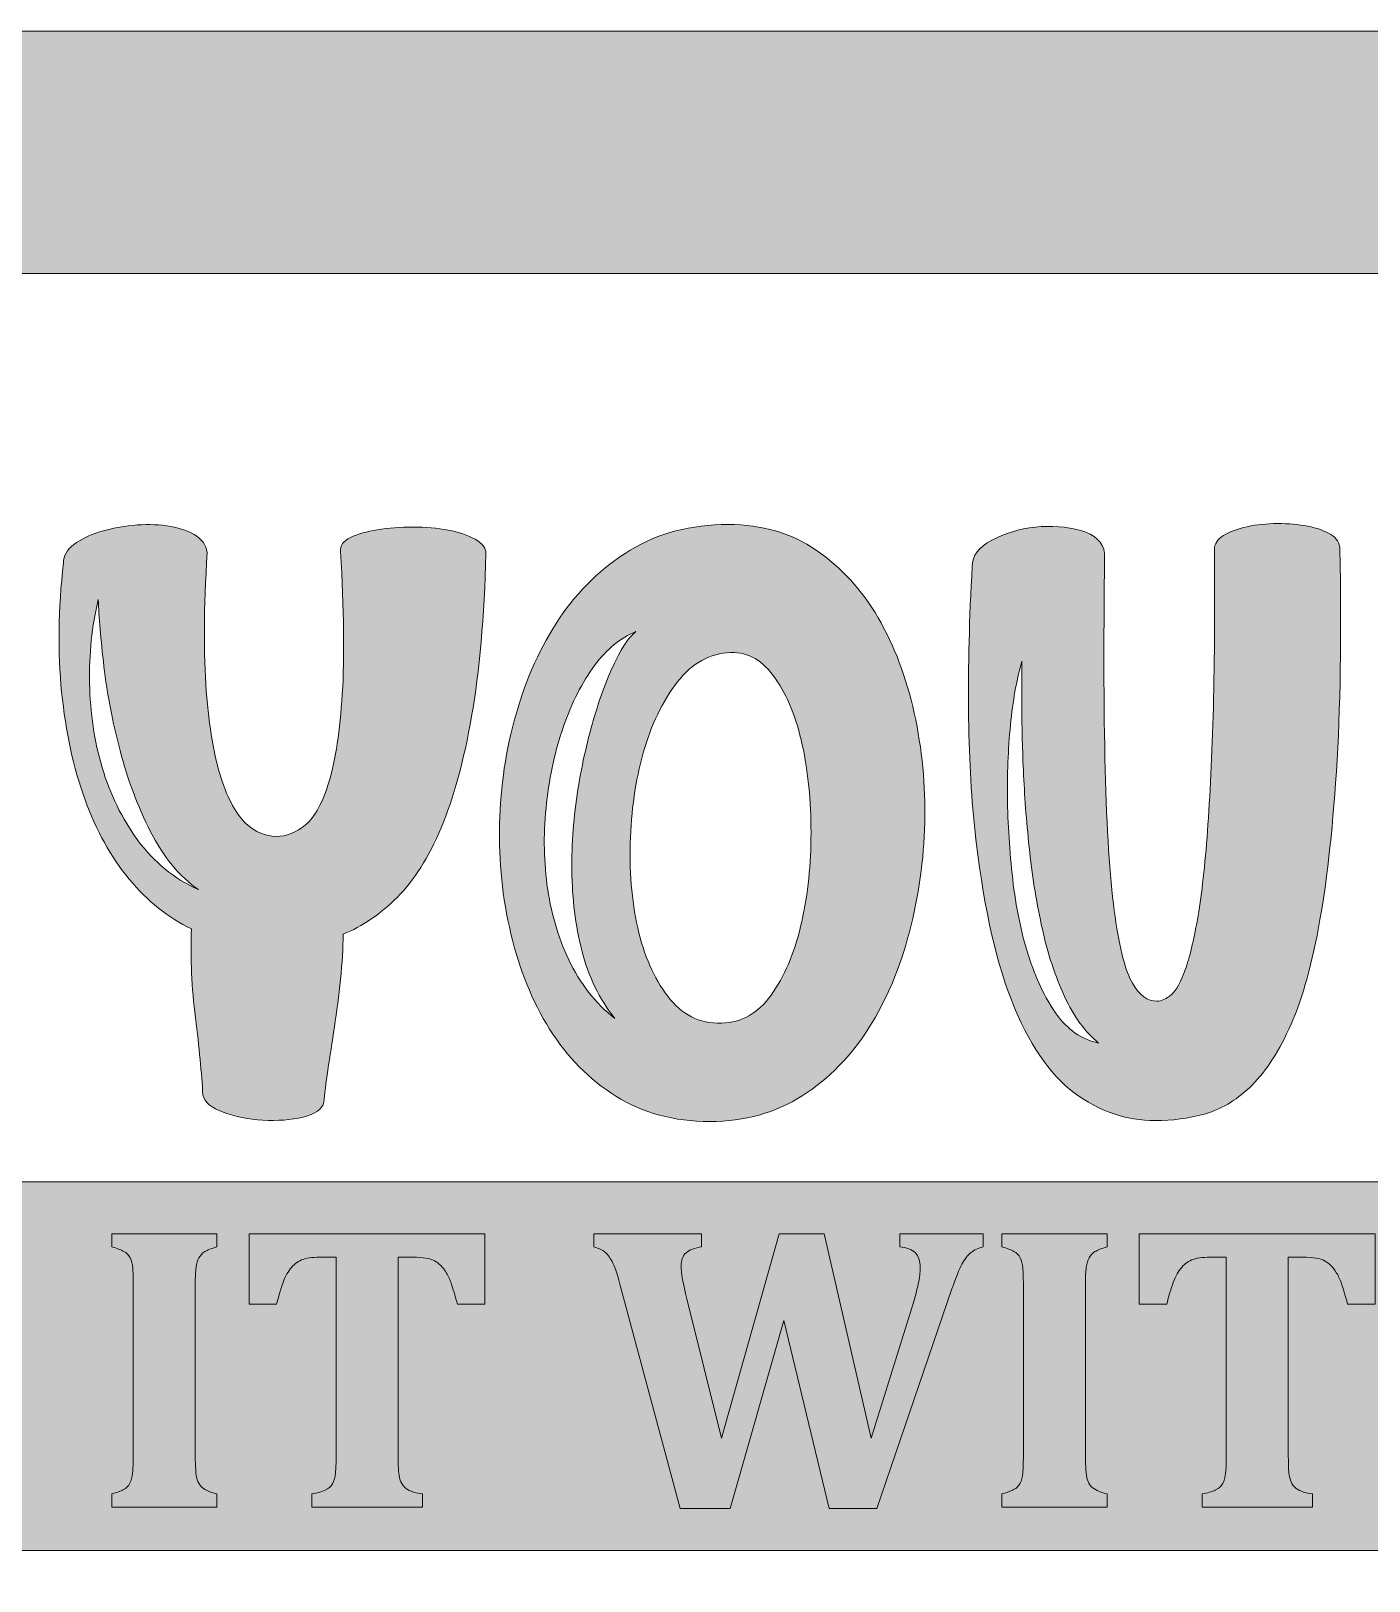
# Model space of a CAD drawing. Header units: inches. Extents: x 87 to 993, y -1015 to -65.
# Drawn here: x 312.4 to 539.9, y -328.8 to -65.3 of the extents above; entities that cross this region are included whole.
import ezdxf

# ---------------------------------------------------------------- set-up
doc = ezdxf.new("R2010")
doc.units = ezdxf.units.IN
doc.header["$MEASUREMENT"] = 0
doc.layers.add('Layer 1', color=7, linetype='Continuous')

# ---------------------------------------------------------------- blocks, each defined once
blk = doc.blocks.new('block 2')
at = {"layer": 'Layer 1', "true_color": 0xffffff}
h = blk.add_hatch(color=7, dxfattribs=at)
h.dxf.hatch_style = 2
h.paths.add_polyline_path([(168.1, -283.13), (163.23, -287.23), (157.11, -292.38), (163.23, -297.53), (168.1, -301.63), (163.23, -305.73), (157.11, -310.88), (163.23, -316.03), (168.1, -320.13), (164, -323.58), (891.76, -323.58), (887.66, -320.13), (892.54, -316.03), (898.8, -310.76), (892.54, -305.5), (887.66, -301.39), (892.54, -297.29), (898.66, -292.14), (892.54, -287), (887.66, -282.89), (892.53, -278.79), (898.66, -273.64), (892.53, -268.49), (887.66, -264.39), (891.76, -260.94), (164, -260.94), (168.1, -264.39), (163.23, -268.49), (156.97, -273.76), (163.23, -279.03)])
at = {"layer": 'Layer 1', "lineweight": 0}
for points in [[(168.1, -283.13), (163.23, -287.23), (157.11, -292.38), (163.23, -297.53), (168.1, -301.63), (163.23, -305.73), (157.11, -310.88), (163.23, -316.03), (168.1, -320.13), (164, -323.58), (891.76, -323.58)], [(891.76, -260.94), (164, -260.94), (168.1, -264.39), (163.23, -268.49), (156.97, -273.76), (163.23, -279.03), (168.1, -283.13)]]:
    blk.add_lwpolyline(points, dxfattribs=at)
blk = doc.blocks.new('block 4')
at = {"layer": 'Layer 1', "true_color": 0xffffff}
h = blk.add_hatch(color=7, dxfattribs=at)
h.dxf.hatch_style = 2
edge = h.paths.add_edge_path()
edge.add_spline(control_points=[(992.95, -1015), (690.82, -1015), (389.05, -1015), (86.83, -1015), (86.83, -698.52), (86.83, -382.04), (86.83, -65.26), (388.8, -65.26), (690.69, -65.26), (992.95, -65.26), (992.95, -381.73), (992.95, -698.07), (992.95, -1015)], knot_values=[0, 0, 0, 0, 1, 1, 1, 2, 2, 2, 3, 3, 3, 4, 4, 4, 4], degree=3, periodic=1)
edge = h.paths.add_edge_path()
edge.add_spline(control_points=[(128.03, -106.46), (128.03, -395.83), (128.03, -684.64), (128.03, -973.62), (402.71, -973.62), (677.07, -973.62), (951.57, -973.62), (951.57, -684.41), (951.57, -395.48), (951.57, -106.46), (676.91, -106.46), (402.68, -106.46), (128.03, -106.46)], knot_values=[0, 0, 0, 0, 1, 1, 1, 2, 2, 2, 3, 3, 3, 4, 4, 4, 4], degree=3, periodic=1)
at = {"layer": 'Layer 1', "lineweight": 0}
for points in [[(992.95, -1015), (690.82, -1015), (389.05, -1015), (86.83, -1015), (86.83, -698.52), (86.83, -382.04), (86.83, -65.26), (388.8, -65.26), (690.69, -65.26), (992.95, -65.26), (992.95, -381.73), (992.95, -698.07), (992.95, -1015)], [(128.03, -106.46), (128.03, -395.83), (128.03, -684.64), (128.03, -973.62), (402.71, -973.62), (677.07, -973.62), (951.57, -973.62), (951.57, -684.41), (951.57, -395.48), (951.57, -106.46), (676.91, -106.46), (402.68, -106.46), (128.03, -106.46)]]:
    blk.add_open_spline(points, degree=3, knots=[0, 0, 0, 0, 1, 1, 1, 2, 2, 2, 3, 3, 3, 4, 4, 4, 4], dxfattribs=at)
blk = doc.blocks.new('block 10')
at = {"layer": 'Layer 1', "true_color": 0xffffff}
h = blk.add_hatch(color=7, dxfattribs=at)
h.dxf.hatch_style = 2
edge = h.paths.add_edge_path()
edge.add_spline(control_points=[(364.99, -153.75), (364.89, -152.77), (365.46, -151.97), (366.69, -151.38), (367.93, -150.79), (369.46, -150.34), (371.29, -150.05), (373.11, -149.75), (375.11, -149.6), (377.29, -149.6), (379.46, -149.6), (381.46, -149.78), (383.29, -150.12), (385.12, -150.47), (386.64, -150.99), (387.88, -151.68), (389.12, -152.37), (389.73, -153.16), (389.73, -154.05), (389.44, -164.92), (388.62, -174.15), (387.29, -181.76), (385.96, -189.36), (384.23, -195.68), (382.1, -200.72), (379.98, -205.76), (377.48, -209.71), (374.62, -212.57), (371.75, -215.44), (368.69, -217.52), (365.43, -218.8), (365.43, -221.17), (365.29, -223.74), (364.99, -226.5), (364.69, -229.27), (364.35, -231.96), (363.95, -234.58), (363.56, -237.2), (363.19, -239.64), (362.84, -241.91), (362.49, -244.19), (362.27, -246.01), (362.17, -247.4), (361.88, -248.58), (360.69, -249.42), (358.62, -249.91), (356.54, -250.41), (354.27, -250.58), (351.8, -250.43), (349.33, -250.28), (347.08, -249.84), (345.06, -249.1), (343.04, -248.36), (341.87, -247.4), (341.58, -246.21), (341.38, -242.46), (340.96, -238.06), (340.32, -233.02), (339.68, -227.98), (339.45, -222.95), (339.65, -217.91), (335.7, -216.03), (332.17, -213.22), (329.06, -209.46), (325.95, -205.71), (323.43, -201.17), (321.5, -195.83), (319.57, -190.5), (318.26, -184.45), (317.57, -177.68), (316.88, -170.92), (316.98, -163.58), (317.87, -155.68), (317.87, -154.49), (318.46, -153.46), (319.65, -152.57), (320.83, -151.68), (322.29, -150.96), (324.02, -150.42), (325.75, -149.88), (327.63, -149.51), (329.65, -149.31), (331.67, -149.11), (333.6, -149.14), (335.43, -149.38), (337.26, -149.63), (338.81, -150.12), (340.1, -150.86), (341.38, -151.6), (342.12, -152.62), (342.32, -153.9), (341.73, -163.38), (341.68, -171.24), (342.17, -177.46), (342.66, -183.68), (343.5, -188.62), (344.69, -192.28), (345.88, -195.93), (347.28, -198.5), (348.91, -199.98), (350.54, -201.46), (352.25, -202.2), (354.03, -202.2), (355.8, -202.2), (357.48, -201.54), (359.06, -200.2), (360.64, -198.87), (361.98, -196.4), (363.06, -192.79), (364.15, -189.19), (364.89, -184.25), (365.29, -177.98), (365.68, -171.71), (365.58, -163.63), (364.99, -153.75)], knot_values=[0, 0, 0, 0, 1, 1, 1, 2, 2, 2, 3, 3, 3, 4, 4, 4, 5, 5, 5, 6, 6, 6, 7, 7, 7, 8, 8, 8, 9, 9, 9, 10, 10, 10, 11, 11, 11, 12, 12, 12, 13, 13, 13, 14, 14, 14, 15, 15, 15, 16, 16, 16, 17, 17, 17, 18, 18, 18, 19, 19, 19, 20, 20, 20, 21, 21, 21, 22, 22, 22, 23, 23, 23, 24, 24, 24, 25, 25, 25, 26, 26, 26, 27, 27, 27, 28, 28, 28, 29, 29, 29, 30, 30, 30, 31, 31, 31, 32, 32, 32, 33, 33, 33, 34, 34, 34, 35, 35, 35, 36, 36, 36, 37, 37, 37, 38, 38, 38, 38], degree=3, periodic=1)
edge = h.paths.add_edge_path()
edge.add_spline(control_points=[(323.8, -161.9), (322.71, -166.45), (322.22, -171.21), (322.32, -176.2), (322.41, -181.19), (323.13, -185.95), (324.46, -190.5), (325.8, -195.04), (327.82, -199.17), (330.54, -202.87), (333.25, -206.57), (336.69, -209.37), (340.84, -211.24), (337.58, -208.97), (334.86, -205.68), (332.69, -201.39), (330.51, -197.09), (328.78, -192.5), (327.5, -187.61), (326.22, -182.72), (325.3, -177.95), (324.76, -173.31), (324.22, -168.67), (323.9, -164.86), (323.8, -161.9)], knot_values=[0, 0, 0, 0, 1, 1, 1, 2, 2, 2, 3, 3, 3, 4, 4, 4, 5, 5, 5, 6, 6, 6, 7, 7, 7, 8, 8, 8, 8], degree=3, periodic=1)
h = blk.add_hatch(color=7, dxfattribs=at)
h.dxf.hatch_style = 2
edge = h.paths.add_edge_path()
edge.add_spline(control_points=[(430.92, -149.16), (436.65, -149.16), (441.64, -150.62), (445.89, -153.53), (450.13, -156.44), (453.64, -160.27), (456.41, -165.01), (459.17, -169.75), (461.22, -175.16), (462.56, -181.24), (463.89, -187.31), (464.49, -193.51), (464.34, -199.83), (464.19, -206.16), (463.32, -212.35), (461.74, -218.43), (460.16, -224.5), (457.87, -229.94), (454.85, -234.73), (451.84, -239.52), (448.06, -243.37), (443.52, -246.28), (438.97, -249.2), (433.74, -250.66), (427.81, -250.66), (421.69, -250.66), (416.35, -249.22), (411.81, -246.36), (407.26, -243.49), (403.51, -239.69), (400.55, -234.95), (397.59, -230.21), (395.39, -224.8), (393.96, -218.73), (392.52, -212.65), (391.88, -206.43), (392.03, -200.06), (392.18, -193.68), (393.12, -187.46), (394.84, -181.39), (396.57, -175.31), (399.04, -169.88), (402.25, -165.09), (405.46, -160.3), (409.46, -156.44), (414.26, -153.53), (419.04, -150.62), (424.6, -149.16), (430.92, -149.16)], knot_values=[0, 0, 0, 0, 1, 1, 1, 2, 2, 2, 3, 3, 3, 4, 4, 4, 5, 5, 5, 6, 6, 6, 7, 7, 7, 8, 8, 8, 9, 9, 9, 10, 10, 10, 11, 11, 11, 12, 12, 12, 13, 13, 13, 14, 14, 14, 15, 15, 15, 16, 16, 16, 16], degree=3, periodic=1)
edge = h.paths.add_edge_path()
edge.add_spline(control_points=[(415.22, -167.38), (412.65, -168.37), (410.3, -170.3), (408.18, -173.16), (406.05, -176.03), (404.3, -179.46), (402.92, -183.46), (401.54, -187.46), (400.57, -191.81), (400.03, -196.5), (399.49, -201.19), (399.51, -205.81), (400.1, -210.35), (400.7, -214.9), (401.93, -219.17), (403.81, -223.17), (405.68, -227.17), (408.3, -230.5), (411.66, -233.17), (408.99, -229.81), (407.12, -225.96), (406.03, -221.61), (404.94, -217.27), (404.38, -212.75), (404.33, -208.06), (404.28, -203.37), (404.62, -198.75), (405.36, -194.2), (406.11, -189.66), (407.04, -185.51), (408.18, -181.76), (409.31, -178), (410.52, -174.84), (411.81, -172.27), (413.09, -169.71), (414.23, -168.08), (415.22, -167.38)], knot_values=[0, 0, 0, 0, 1, 1, 1, 2, 2, 2, 3, 3, 3, 4, 4, 4, 5, 5, 5, 6, 6, 6, 7, 7, 7, 8, 8, 8, 9, 9, 9, 10, 10, 10, 11, 11, 11, 12, 12, 12, 12], degree=3, periodic=1)
edge = h.paths.add_edge_path()
edge.add_spline(control_points=[(430.48, -233.91), (433.74, -233.62), (436.45, -231.84), (438.63, -228.58), (440.8, -225.32), (442.41, -221.34), (443.44, -216.65), (444.48, -211.96), (445, -206.92), (445, -201.54), (445, -196.15), (444.51, -191.19), (443.52, -186.64), (442.53, -182.1), (441, -178.33), (438.93, -175.31), (436.85, -172.3), (434.33, -170.84), (431.37, -170.94), (427.81, -171.04), (424.78, -172.72), (422.26, -175.98), (419.74, -179.24), (417.81, -183.24), (416.48, -187.98), (415.14, -192.72), (414.4, -197.86), (414.26, -203.39), (414.11, -208.92), (414.6, -213.98), (415.74, -218.58), (416.87, -223.17), (418.65, -226.95), (421.07, -229.91), (423.49, -232.87), (426.63, -234.21), (430.48, -233.91)], knot_values=[0, 0, 0, 0, 1, 1, 1, 2, 2, 2, 3, 3, 3, 4, 4, 4, 5, 5, 5, 6, 6, 6, 7, 7, 7, 8, 8, 8, 9, 9, 9, 10, 10, 10, 11, 11, 11, 12, 12, 12, 12], degree=3, periodic=1)
h = blk.add_hatch(color=7, dxfattribs=at)
h.dxf.hatch_style = 2
edge = h.paths.add_edge_path()
edge.add_spline(control_points=[(534.94, -153.31), (535.23, -168.03), (535.03, -180.64), (534.34, -191.16), (533.65, -201.69), (532.64, -210.53), (531.31, -217.69), (529.97, -224.85), (528.29, -230.6), (526.27, -234.95), (524.24, -239.3), (522.02, -242.6), (519.6, -244.88), (517.18, -247.15), (514.61, -248.65), (511.9, -249.4), (509.18, -250.14), (506.39, -250.51), (503.52, -250.51), (498.59, -250.51), (493.99, -248.93), (489.74, -245.77), (485.5, -242.6), (481.94, -237.35), (479.08, -229.99), (476.21, -222.63), (474.14, -212.95), (472.85, -200.94), (471.57, -188.94), (471.42, -174.05), (472.41, -156.27), (472.41, -154.49), (473.52, -153.01), (475.74, -151.83), (477.97, -150.64), (480.43, -149.9), (483.15, -149.6), (485.87, -149.31), (488.44, -149.51), (490.86, -150.2), (493.28, -150.89), (494.63, -152.17), (494.93, -154.05), (494.73, -169.95), (494.78, -182.84), (495.08, -192.72), (495.38, -202.6), (495.92, -210.3), (496.71, -215.83), (497.5, -221.37), (498.49, -225.15), (499.67, -227.17), (500.86, -229.2), (502.24, -230.21), (503.82, -230.21), (504.61, -230.21), (505.43, -229.84), (506.27, -229.1), (507.11, -228.36), (507.9, -226.95), (508.64, -224.87), (509.38, -222.8), (510.07, -219.96), (510.71, -216.35), (511.35, -212.75), (511.9, -208.08), (512.34, -202.35), (512.79, -196.62), (513.13, -189.76), (513.38, -181.76), (513.62, -173.75), (513.7, -164.32), (513.6, -153.46), (513.6, -152.47), (514.12, -151.65), (515.16, -151.01), (516.19, -150.37), (517.53, -149.88), (519.16, -149.53), (520.79, -149.18), (522.51, -149.01), (524.34, -149.01), (526.17, -149.01), (527.87, -149.16), (529.46, -149.45), (531.03, -149.75), (532.34, -150.22), (533.38, -150.86), (534.42, -151.51), (534.94, -152.32), (534.94, -153.31)], knot_values=[0, 0, 0, 0, 1, 1, 1, 2, 2, 2, 3, 3, 3, 4, 4, 4, 5, 5, 5, 6, 6, 6, 7, 7, 7, 8, 8, 8, 9, 9, 9, 10, 10, 10, 11, 11, 11, 12, 12, 12, 13, 13, 13, 14, 14, 14, 15, 15, 15, 16, 16, 16, 17, 17, 17, 18, 18, 18, 19, 19, 19, 20, 20, 20, 21, 21, 21, 22, 22, 22, 23, 23, 23, 24, 24, 24, 25, 25, 25, 26, 26, 26, 27, 27, 27, 28, 28, 28, 29, 29, 29, 30, 30, 30, 30], degree=3, periodic=1)
edge = h.paths.add_edge_path()
edge.add_spline(control_points=[(480.86, -172.42), (480.06, -175.09), (479.45, -178.45), (479, -182.5), (478.56, -186.55), (478.36, -190.87), (478.41, -195.46), (478.46, -200.06), (478.76, -204.72), (479.3, -209.46), (479.84, -214.2), (480.73, -218.53), (481.97, -222.43), (483.2, -226.33), (484.78, -229.64), (486.71, -232.36), (488.63, -235.07), (491.03, -236.73), (493.89, -237.32), (491.62, -235.44), (489.69, -232.8), (488.11, -229.39), (486.53, -225.98), (485.27, -222.18), (484.34, -217.98), (483.4, -213.79), (482.68, -209.42), (482.19, -204.87), (481.69, -200.33), (481.35, -195.96), (481.15, -191.76), (480.95, -187.56), (480.86, -183.76), (480.86, -180.35), (480.86, -176.94), (480.86, -174.3), (480.86, -172.42)], knot_values=[0, 0, 0, 0, 1, 1, 1, 2, 2, 2, 3, 3, 3, 4, 4, 4, 5, 5, 5, 6, 6, 6, 7, 7, 7, 8, 8, 8, 9, 9, 9, 10, 10, 10, 11, 11, 11, 12, 12, 12, 12], degree=3, periodic=1)
at = {"layer": 'Layer 1', "lineweight": 0}
for points, knots in [([(364.99, -153.75), (364.89, -152.77), (365.46, -151.97), (366.69, -151.38), (367.93, -150.79), (369.46, -150.34), (371.29, -150.05), (373.11, -149.75), (375.11, -149.6), (377.29, -149.6), (379.46, -149.6), (381.46, -149.78), (383.29, -150.12), (385.12, -150.47), (386.64, -150.99), (387.88, -151.68), (389.12, -152.37), (389.73, -153.16), (389.73, -154.05), (389.44, -164.92), (388.62, -174.15), (387.29, -181.76), (385.96, -189.36), (384.23, -195.68), (382.1, -200.72), (379.98, -205.76), (377.48, -209.71), (374.62, -212.57), (371.75, -215.44), (368.69, -217.52), (365.43, -218.8), (365.43, -221.17), (365.29, -223.74), (364.99, -226.5), (364.69, -229.27), (364.35, -231.96), (363.95, -234.58), (363.56, -237.2), (363.19, -239.64), (362.84, -241.91), (362.49, -244.19), (362.27, -246.01), (362.17, -247.4), (361.88, -248.58), (360.69, -249.42), (358.62, -249.91), (356.54, -250.41), (354.27, -250.58), (351.8, -250.43), (349.33, -250.28), (347.08, -249.84), (345.06, -249.1), (343.04, -248.36), (341.87, -247.4), (341.58, -246.21), (341.38, -242.46), (340.96, -238.06), (340.32, -233.02), (339.68, -227.98), (339.45, -222.95), (339.65, -217.91), (335.7, -216.03), (332.17, -213.22), (329.06, -209.46), (325.95, -205.71), (323.43, -201.17), (321.5, -195.83), (319.57, -190.5), (318.26, -184.45), (317.57, -177.68), (316.88, -170.92), (316.98, -163.58), (317.87, -155.68), (317.87, -154.49), (318.46, -153.46), (319.65, -152.57), (320.83, -151.68), (322.29, -150.96), (324.02, -150.42), (325.75, -149.88), (327.63, -149.51), (329.65, -149.31), (331.67, -149.11), (333.6, -149.14), (335.43, -149.38), (337.26, -149.63), (338.81, -150.12), (340.1, -150.86), (341.38, -151.6), (342.12, -152.62), (342.32, -153.9), (341.73, -163.38), (341.68, -171.24), (342.17, -177.46), (342.66, -183.68), (343.5, -188.62), (344.69, -192.28), (345.88, -195.93), (347.28, -198.5), (348.91, -199.98), (350.54, -201.46), (352.25, -202.2), (354.03, -202.2), (355.8, -202.2), (357.48, -201.54), (359.06, -200.2), (360.64, -198.87), (361.98, -196.4), (363.06, -192.79), (364.15, -189.19), (364.89, -184.25), (365.29, -177.98), (365.68, -171.71), (365.58, -163.63), (364.99, -153.75)], [0, 0, 0, 0, 1, 1, 1, 2, 2, 2, 3, 3, 3, 4, 4, 4, 5, 5, 5, 6, 6, 6, 7, 7, 7, 8, 8, 8, 9, 9, 9, 10, 10, 10, 11, 11, 11, 12, 12, 12, 13, 13, 13, 14, 14, 14, 15, 15, 15, 16, 16, 16, 17, 17, 17, 18, 18, 18, 19, 19, 19, 20, 20, 20, 21, 21, 21, 22, 22, 22, 23, 23, 23, 24, 24, 24, 25, 25, 25, 26, 26, 26, 27, 27, 27, 28, 28, 28, 29, 29, 29, 30, 30, 30, 31, 31, 31, 32, 32, 32, 33, 33, 33, 34, 34, 34, 35, 35, 35, 36, 36, 36, 37, 37, 37, 38, 38, 38, 38]), ([(430.92, -149.16), (436.65, -149.16), (441.64, -150.62), (445.89, -153.53), (450.13, -156.44), (453.64, -160.27), (456.41, -165.01), (459.17, -169.75), (461.22, -175.16), (462.56, -181.24), (463.89, -187.31), (464.49, -193.51), (464.34, -199.83), (464.19, -206.16), (463.32, -212.35), (461.74, -218.43), (460.16, -224.5), (457.87, -229.94), (454.85, -234.73), (451.84, -239.52), (448.06, -243.37), (443.52, -246.28), (438.97, -249.2), (433.74, -250.66), (427.81, -250.66), (421.69, -250.66), (416.35, -249.22), (411.81, -246.36), (407.26, -243.49), (403.51, -239.69), (400.55, -234.95), (397.59, -230.21), (395.39, -224.8), (393.96, -218.73), (392.52, -212.65), (391.88, -206.43), (392.03, -200.06), (392.18, -193.68), (393.12, -187.46), (394.84, -181.39), (396.57, -175.31), (399.04, -169.88), (402.25, -165.09), (405.46, -160.3), (409.46, -156.44), (414.26, -153.53), (419.04, -150.62), (424.6, -149.16), (430.92, -149.16)], [0, 0, 0, 0, 1, 1, 1, 2, 2, 2, 3, 3, 3, 4, 4, 4, 5, 5, 5, 6, 6, 6, 7, 7, 7, 8, 8, 8, 9, 9, 9, 10, 10, 10, 11, 11, 11, 12, 12, 12, 13, 13, 13, 14, 14, 14, 15, 15, 15, 16, 16, 16, 16]), ([(534.94, -153.31), (535.23, -168.03), (535.03, -180.64), (534.34, -191.16), (533.65, -201.69), (532.64, -210.53), (531.31, -217.69), (529.97, -224.85), (528.29, -230.6), (526.27, -234.95), (524.24, -239.3), (522.02, -242.6), (519.6, -244.88), (517.18, -247.15), (514.61, -248.65), (511.9, -249.4), (509.18, -250.14), (506.39, -250.51), (503.52, -250.51), (498.59, -250.51), (493.99, -248.93), (489.74, -245.77), (485.5, -242.6), (481.94, -237.35), (479.08, -229.99), (476.21, -222.63), (474.14, -212.95), (472.85, -200.94), (471.57, -188.94), (471.42, -174.05), (472.41, -156.27), (472.41, -154.49), (473.52, -153.01), (475.74, -151.83), (477.97, -150.64), (480.43, -149.9), (483.15, -149.6), (485.87, -149.31), (488.44, -149.51), (490.86, -150.2), (493.28, -150.89), (494.63, -152.17), (494.93, -154.05), (494.73, -169.95), (494.78, -182.84), (495.08, -192.72), (495.38, -202.6), (495.92, -210.3), (496.71, -215.83), (497.5, -221.37), (498.49, -225.15), (499.67, -227.17), (500.86, -229.2), (502.24, -230.21), (503.82, -230.21), (504.61, -230.21), (505.43, -229.84), (506.27, -229.1), (507.11, -228.36), (507.9, -226.95), (508.64, -224.87), (509.38, -222.8), (510.07, -219.96), (510.71, -216.35), (511.35, -212.75), (511.9, -208.08), (512.34, -202.35), (512.79, -196.62), (513.13, -189.76), (513.38, -181.76), (513.62, -173.75), (513.7, -164.32), (513.6, -153.46), (513.6, -152.47), (514.12, -151.65), (515.16, -151.01), (516.19, -150.37), (517.53, -149.88), (519.16, -149.53), (520.79, -149.18), (522.51, -149.01), (524.34, -149.01), (526.17, -149.01), (527.87, -149.16), (529.46, -149.45), (531.03, -149.75), (532.34, -150.22), (533.38, -150.86), (534.42, -151.51), (534.94, -152.32), (534.94, -153.31)], [0, 0, 0, 0, 1, 1, 1, 2, 2, 2, 3, 3, 3, 4, 4, 4, 5, 5, 5, 6, 6, 6, 7, 7, 7, 8, 8, 8, 9, 9, 9, 10, 10, 10, 11, 11, 11, 12, 12, 12, 13, 13, 13, 14, 14, 14, 15, 15, 15, 16, 16, 16, 17, 17, 17, 18, 18, 18, 19, 19, 19, 20, 20, 20, 21, 21, 21, 22, 22, 22, 23, 23, 23, 24, 24, 24, 25, 25, 25, 26, 26, 26, 27, 27, 27, 28, 28, 28, 29, 29, 29, 30, 30, 30, 30]), ([(323.8, -161.9), (322.71, -166.45), (322.22, -171.21), (322.32, -176.2), (322.41, -181.19), (323.13, -185.95), (324.46, -190.5), (325.8, -195.04), (327.82, -199.17), (330.54, -202.87), (333.25, -206.57), (336.69, -209.37), (340.84, -211.24), (337.58, -208.97), (334.86, -205.68), (332.69, -201.39), (330.51, -197.09), (328.78, -192.5), (327.5, -187.61), (326.22, -182.72), (325.3, -177.95), (324.76, -173.31), (324.22, -168.67), (323.9, -164.86), (323.8, -161.9)], [0, 0, 0, 0, 1, 1, 1, 2, 2, 2, 3, 3, 3, 4, 4, 4, 5, 5, 5, 6, 6, 6, 7, 7, 7, 8, 8, 8, 8]), ([(415.22, -167.38), (412.65, -168.37), (410.3, -170.3), (408.18, -173.16), (406.05, -176.03), (404.3, -179.46), (402.92, -183.46), (401.54, -187.46), (400.57, -191.81), (400.03, -196.5), (399.49, -201.19), (399.51, -205.81), (400.1, -210.35), (400.7, -214.9), (401.93, -219.17), (403.81, -223.17), (405.68, -227.17), (408.3, -230.5), (411.66, -233.17), (408.99, -229.81), (407.12, -225.96), (406.03, -221.61), (404.94, -217.27), (404.38, -212.75), (404.33, -208.06), (404.28, -203.37), (404.62, -198.75), (405.36, -194.2), (406.11, -189.66), (407.04, -185.51), (408.18, -181.76), (409.31, -178), (410.52, -174.84), (411.81, -172.27), (413.09, -169.71), (414.23, -168.08), (415.22, -167.38)], [0, 0, 0, 0, 1, 1, 1, 2, 2, 2, 3, 3, 3, 4, 4, 4, 5, 5, 5, 6, 6, 6, 7, 7, 7, 8, 8, 8, 9, 9, 9, 10, 10, 10, 11, 11, 11, 12, 12, 12, 12]), ([(430.48, -233.91), (433.74, -233.62), (436.45, -231.84), (438.63, -228.58), (440.8, -225.32), (442.41, -221.34), (443.44, -216.65), (444.48, -211.96), (445, -206.92), (445, -201.54), (445, -196.15), (444.51, -191.19), (443.52, -186.64), (442.53, -182.1), (441, -178.33), (438.93, -175.31), (436.85, -172.3), (434.33, -170.84), (431.37, -170.94), (427.81, -171.04), (424.78, -172.72), (422.26, -175.98), (419.74, -179.24), (417.81, -183.24), (416.48, -187.98), (415.14, -192.72), (414.4, -197.86), (414.26, -203.39), (414.11, -208.92), (414.6, -213.98), (415.74, -218.58), (416.87, -223.17), (418.65, -226.95), (421.07, -229.91), (423.49, -232.87), (426.63, -234.21), (430.48, -233.91)], [0, 0, 0, 0, 1, 1, 1, 2, 2, 2, 3, 3, 3, 4, 4, 4, 5, 5, 5, 6, 6, 6, 7, 7, 7, 8, 8, 8, 9, 9, 9, 10, 10, 10, 11, 11, 11, 12, 12, 12, 12]), ([(480.86, -172.42), (480.06, -175.09), (479.45, -178.45), (479, -182.5), (478.56, -186.55), (478.36, -190.87), (478.41, -195.46), (478.46, -200.06), (478.76, -204.72), (479.3, -209.46), (479.84, -214.2), (480.73, -218.53), (481.97, -222.43), (483.2, -226.33), (484.78, -229.64), (486.71, -232.36), (488.63, -235.07), (491.03, -236.73), (493.89, -237.32), (491.62, -235.44), (489.69, -232.8), (488.11, -229.39), (486.53, -225.98), (485.27, -222.18), (484.34, -217.98), (483.4, -213.79), (482.68, -209.42), (482.19, -204.87), (481.69, -200.33), (481.35, -195.96), (481.15, -191.76), (480.95, -187.56), (480.86, -183.76), (480.86, -180.35), (480.86, -176.94), (480.86, -174.3), (480.86, -172.42)], [0, 0, 0, 0, 1, 1, 1, 2, 2, 2, 3, 3, 3, 4, 4, 4, 5, 5, 5, 6, 6, 6, 7, 7, 7, 8, 8, 8, 9, 9, 9, 10, 10, 10, 11, 11, 11, 12, 12, 12, 12])]:
    blk.add_open_spline(points, degree=3, knots=knots, dxfattribs=at)
blk = doc.blocks.new('block 11')
at = {"layer": 'Layer 1', "lineweight": 0}
for points, knots in [([(340.29, -307.68), (340.29, -308.48), (340.32, -309.22), (340.36, -309.9), (340.41, -310.58), (340.5, -311.13), (340.63, -311.57), (340.77, -312), (340.97, -312.36), (341.23, -312.66), (341.49, -312.95), (341.85, -313.21), (342.3, -313.42), (342.76, -313.64), (343.31, -313.82), (343.97, -313.98), (343.97, -313.98), (343.97, -316.23), (343.97, -316.23), (343.97, -316.23), (326.09, -316.23), (326.09, -316.23), (326.09, -316.23), (326.09, -313.98), (326.09, -313.98), (326.93, -313.76), (327.6, -313.51), (328.08, -313.25), (328.57, -312.99), (328.94, -312.63), (329.17, -312.16), (329.41, -311.7), (329.57, -311.11), (329.63, -310.39), (329.7, -309.68), (329.74, -308.77), (329.74, -307.68), (329.74, -307.68), (329.74, -278.29), (329.74, -278.29), (329.74, -277.2), (329.71, -276.31), (329.65, -275.6), (329.59, -274.9), (329.45, -274.31), (329.21, -273.85), (328.97, -273.38), (328.61, -273.01), (328.12, -272.74), (327.63, -272.47), (326.95, -272.22), (326.09, -271.99), (326.09, -271.99), (326.09, -269.75), (326.09, -269.75), (326.09, -269.75), (343.97, -269.75), (343.97, -269.75), (343.97, -269.75), (343.97, -271.99), (343.97, -271.99), (343.04, -272.24), (342.35, -272.51), (341.91, -272.79), (341.47, -273.08), (341.13, -273.42), (340.91, -273.83), (340.68, -274.24), (340.52, -274.77), (340.43, -275.43), (340.34, -276.09), (340.29, -277.06), (340.29, -278.33), (340.29, -278.33), (340.29, -307.68), (340.29, -307.68)], [0, 0, 0, 0, 1, 1, 1, 2, 2, 2, 3, 3, 3, 4, 4, 4, 5, 5, 5, 6, 6, 6, 7, 7, 7, 8, 8, 8, 9, 9, 9, 10, 10, 10, 11, 11, 11, 12, 12, 12, 13, 13, 13, 14, 14, 14, 15, 15, 15, 16, 16, 16, 17, 17, 17, 18, 18, 18, 19, 19, 19, 20, 20, 20, 21, 21, 21, 22, 22, 22, 23, 23, 23, 24, 24, 24, 25, 25, 25, 25]), ([(360.11, -316.23), (360.11, -316.23), (360.11, -313.98), (360.11, -313.98), (361.07, -313.82), (361.82, -313.61), (362.38, -313.35), (362.93, -313.09), (363.35, -312.72), (363.62, -312.25), (363.89, -311.77), (364.07, -311.16), (364.13, -310.42), (364.2, -309.69), (364.24, -308.77), (364.24, -307.68), (364.24, -307.68), (364.24, -273.73), (364.24, -273.73), (364.24, -273.73), (361.48, -273.73), (361.48, -273.73), (360.11, -273.73), (359.07, -273.89), (358.34, -274.21), (357.62, -274.53), (356.99, -275.02), (356.45, -275.71), (355.92, -276.39), (355.46, -277.3), (355.07, -278.45), (354.69, -279.59), (354.37, -280.68), (354.12, -281.7), (354.12, -281.7), (349.45, -281.7), (349.45, -281.7), (349.45, -281.7), (349.45, -269.75), (349.45, -269.75), (349.45, -269.75), (389.54, -269.75), (389.54, -269.75), (389.54, -269.75), (389.54, -281.7), (389.54, -281.7), (389.54, -281.7), (384.87, -281.7), (384.87, -281.7), (384.44, -280.15), (384.1, -279.02), (383.85, -278.29), (383.6, -277.57), (383.32, -276.95), (383.02, -276.44), (382.71, -275.93), (382.39, -275.5), (382.05, -275.16), (381.71, -274.82), (381.34, -274.55), (380.96, -274.34), (380.57, -274.14), (380.09, -273.99), (379.51, -273.88), (378.93, -273.78), (378.17, -273.73), (377.24, -273.73), (377.24, -273.73), (374.79, -273.73), (374.79, -273.73), (374.79, -273.73), (374.79, -307.68), (374.79, -307.68), (374.79, -308.89), (374.83, -309.8), (374.89, -310.42), (374.96, -311.05), (375.09, -311.55), (375.27, -311.94), (375.45, -312.33), (375.67, -312.64), (375.93, -312.88), (376.19, -313.11), (376.56, -313.33), (377.02, -313.52), (377.49, -313.72), (378.12, -313.87), (378.91, -313.98), (378.91, -313.98), (378.91, -316.23), (378.91, -316.23), (378.91, -316.23), (360.11, -316.23), (360.11, -316.23)], [0, 0, 0, 0, 1, 1, 1, 2, 2, 2, 3, 3, 3, 4, 4, 4, 5, 5, 5, 6, 6, 6, 7, 7, 7, 8, 8, 8, 9, 9, 9, 10, 10, 10, 11, 11, 11, 12, 12, 12, 13, 13, 13, 14, 14, 14, 15, 15, 15, 16, 16, 16, 17, 17, 17, 18, 18, 18, 19, 19, 19, 20, 20, 20, 21, 21, 21, 22, 22, 22, 23, 23, 23, 24, 24, 24, 25, 25, 25, 26, 26, 26, 27, 27, 27, 28, 28, 28, 29, 29, 29, 30, 30, 30, 31, 31, 31, 31]), ([(462.42, -281.43), (462.73, -280.38), (463.01, -279.33), (463.23, -278.28), (463.46, -277.22), (463.57, -276.32), (463.57, -275.57), (463.57, -274.39), (463.28, -273.52), (462.7, -272.96), (462.13, -272.41), (461.26, -272.08), (460.1, -271.99), (460.1, -271.99), (460.1, -269.75), (460.1, -269.75), (460.1, -269.75), (474.3, -269.75), (474.3, -269.75), (474.3, -269.75), (474.3, -271.99), (474.3, -271.99), (473.46, -272.18), (472.76, -272.5), (472.19, -272.96), (471.62, -273.43), (471.11, -274.08), (470.66, -274.92), (470.2, -275.76), (469.64, -277.17), (468.96, -279.14), (468.96, -279.14), (456.18, -316.47), (456.18, -316.47), (456.18, -316.47), (448.08, -316.47), (448.08, -316.47), (448.08, -316.47), (440.38, -284.49), (440.38, -284.49), (440.38, -284.49), (431.26, -316.47), (431.26, -316.47), (431.26, -316.47), (422.74, -316.47), (422.74, -316.47), (422.74, -316.47), (412.49, -278.33), (412.49, -278.33), (411.99, -276.47), (411.55, -275.17), (411.16, -274.45), (410.78, -273.72), (410.34, -273.17), (409.87, -272.81), (409.39, -272.45), (408.79, -272.18), (408.06, -271.99), (408.06, -271.99), (408.06, -269.75), (408.06, -269.75), (408.06, -269.75), (426.39, -269.75), (426.39, -269.75), (426.39, -269.75), (426.39, -271.99), (426.39, -271.99), (425.2, -272.13), (424.33, -272.46), (423.76, -272.98), (423.2, -273.5), (422.91, -274.24), (422.91, -275.19), (422.91, -276.4), (423.24, -278.27), (423.9, -280.81), (423.9, -280.81), (429.79, -304.48), (429.79, -304.48), (429.79, -304.48), (439.56, -269.75), (439.56, -269.75), (439.56, -269.75), (447.26, -269.75), (447.26, -269.75), (447.26, -269.75), (455.23, -304.48), (455.23, -304.48), (455.23, -304.48), (462.42, -281.43), (462.42, -281.43)], [0, 0, 0, 0, 1, 1, 1, 2, 2, 2, 3, 3, 3, 4, 4, 4, 5, 5, 5, 6, 6, 6, 7, 7, 7, 8, 8, 8, 9, 9, 9, 10, 10, 10, 11, 11, 11, 12, 12, 12, 13, 13, 13, 14, 14, 14, 15, 15, 15, 16, 16, 16, 17, 17, 17, 18, 18, 18, 19, 19, 19, 20, 20, 20, 21, 21, 21, 22, 22, 22, 23, 23, 23, 24, 24, 24, 25, 25, 25, 26, 26, 26, 27, 27, 27, 28, 28, 28, 29, 29, 29, 30, 30, 30, 30]), ([(491.67, -307.68), (491.67, -308.48), (491.69, -309.22), (491.74, -309.9), (491.78, -310.58), (491.87, -311.13), (492.01, -311.57), (492.15, -312), (492.34, -312.36), (492.6, -312.66), (492.87, -312.95), (493.22, -313.21), (493.68, -313.42), (494.13, -313.64), (494.69, -313.82), (495.35, -313.98), (495.35, -313.98), (495.35, -316.23), (495.35, -316.23), (495.35, -316.23), (477.47, -316.23), (477.47, -316.23), (477.47, -316.23), (477.47, -313.98), (477.47, -313.98), (478.31, -313.76), (478.97, -313.51), (479.46, -313.25), (479.95, -312.99), (480.31, -312.63), (480.55, -312.16), (480.79, -311.7), (480.94, -311.11), (481.01, -310.39), (481.08, -309.68), (481.11, -308.77), (481.11, -307.68), (481.11, -307.68), (481.11, -278.29), (481.11, -278.29), (481.11, -277.2), (481.08, -276.31), (481.03, -275.6), (480.97, -274.9), (480.82, -274.31), (480.58, -273.85), (480.35, -273.38), (479.98, -273.01), (479.49, -272.74), (479.01, -272.47), (478.33, -272.22), (477.47, -271.99), (477.47, -271.99), (477.47, -269.75), (477.47, -269.75), (477.47, -269.75), (495.35, -269.75), (495.35, -269.75), (495.35, -269.75), (495.35, -271.99), (495.35, -271.99), (494.42, -272.24), (493.73, -272.51), (493.29, -272.79), (492.84, -273.08), (492.51, -273.42), (492.28, -273.83), (492.06, -274.24), (491.9, -274.77), (491.81, -275.43), (491.71, -276.09), (491.67, -277.06), (491.67, -278.33), (491.67, -278.33), (491.67, -307.68), (491.67, -307.68)], [0, 0, 0, 0, 1, 1, 1, 2, 2, 2, 3, 3, 3, 4, 4, 4, 5, 5, 5, 6, 6, 6, 7, 7, 7, 8, 8, 8, 9, 9, 9, 10, 10, 10, 11, 11, 11, 12, 12, 12, 13, 13, 13, 14, 14, 14, 15, 15, 15, 16, 16, 16, 17, 17, 17, 18, 18, 18, 19, 19, 19, 20, 20, 20, 21, 21, 21, 22, 22, 22, 23, 23, 23, 24, 24, 24, 25, 25, 25, 25]), ([(511.49, -316.23), (511.49, -316.23), (511.49, -313.98), (511.49, -313.98), (512.44, -313.82), (513.2, -313.61), (513.75, -313.35), (514.31, -313.09), (514.73, -312.72), (515, -312.25), (515.27, -311.77), (515.44, -311.16), (515.51, -310.42), (515.58, -309.69), (515.61, -308.77), (515.61, -307.68), (515.61, -307.68), (515.61, -273.73), (515.61, -273.73), (515.61, -273.73), (512.85, -273.73), (512.85, -273.73), (511.49, -273.73), (510.45, -273.89), (509.72, -274.21), (508.99, -274.53), (508.36, -275.02), (507.83, -275.71), (507.29, -276.39), (506.84, -277.3), (506.45, -278.45), (506.06, -279.59), (505.75, -280.68), (505.5, -281.7), (505.5, -281.7), (500.83, -281.7), (500.83, -281.7), (500.83, -281.7), (500.83, -269.75), (500.83, -269.75), (500.83, -269.75), (540.91, -269.75), (540.91, -269.75), (540.91, -269.75), (540.91, -281.7), (540.91, -281.7), (540.91, -281.7), (536.25, -281.7), (536.25, -281.7), (535.82, -280.15), (535.48, -279.02), (535.23, -278.29), (534.98, -277.57), (534.7, -276.95), (534.39, -276.44), (534.09, -275.93), (533.76, -275.5), (533.42, -275.16), (533.08, -274.82), (532.72, -274.55), (532.33, -274.34), (531.95, -274.14), (531.46, -273.99), (530.88, -273.88), (530.31, -273.78), (529.55, -273.73), (528.62, -273.73), (528.62, -273.73), (526.17, -273.73), (526.17, -273.73), (526.17, -273.73), (526.17, -307.68), (526.17, -307.68), (526.17, -308.89), (526.2, -309.8), (526.27, -310.42), (526.34, -311.05), (526.46, -311.55), (526.64, -311.94), (526.83, -312.33), (527.05, -312.64), (527.31, -312.88), (527.57, -313.11), (527.93, -313.33), (528.4, -313.52), (528.86, -313.72), (529.49, -313.87), (530.29, -313.98), (530.29, -313.98), (530.29, -316.23), (530.29, -316.23), (530.29, -316.23), (511.49, -316.23), (511.49, -316.23)], [0, 0, 0, 0, 1, 1, 1, 2, 2, 2, 3, 3, 3, 4, 4, 4, 5, 5, 5, 6, 6, 6, 7, 7, 7, 8, 8, 8, 9, 9, 9, 10, 10, 10, 11, 11, 11, 12, 12, 12, 13, 13, 13, 14, 14, 14, 15, 15, 15, 16, 16, 16, 17, 17, 17, 18, 18, 18, 19, 19, 19, 20, 20, 20, 21, 21, 21, 22, 22, 22, 23, 23, 23, 24, 24, 24, 25, 25, 25, 26, 26, 26, 27, 27, 27, 28, 28, 28, 29, 29, 29, 30, 30, 30, 31, 31, 31, 31])]:
    blk.add_open_spline(points, degree=3, knots=knots, dxfattribs=at)

msp = doc.modelspace()

# ---------------------------------------------------------------- block references
at = {"layer": 'Layer 1'}
for name in ['block 4', 'block 10', 'block 2', 'block 11']:
    msp.add_blockref(name, (0, 0), dxfattribs=at)

doc.saveas('drawing.dxf')
